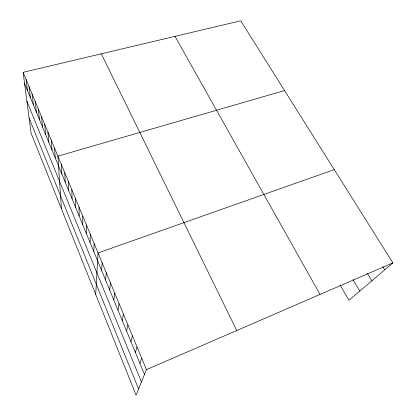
<?xml version="1.0" encoding="UTF-8"?>
<svg xmlns="http://www.w3.org/2000/svg" width="416" height="416" viewBox="0 0 416 416"><rect width="100%" height="100%" fill="white"/><g stroke="black" fill="none" stroke-linecap="round" stroke-linejoin="round"><path stroke-width="0.62" d="M82.742 224.666L82.748 216.065M86.388 233.501L86.492 225.092M90.074 242.455L90.293 234.244M93.818 251.529L94.141 243.526M95.711 294.429L98.046 252.938L334.256 169.619M101.566 270.338L102.128 262.772M105.586 280.088L106.267 272.75M109.658 289.973L110.469 282.88M113.792 299.998L114.733 293.16M117.988 310.175L119.059 303.592M122.242 320.502L123.453 314.184M126.563 330.98L127.915 324.932M130.941 341.609L132.444 335.852M135.392 352.404L137.041 346.934M139.906 363.36L141.71 358.197M392.881 262.881L146.458 369.632L136.1 395.2L31.075 133.167L23.119 72.327L240.713 20.8L392.881 262.881L348.956 300.31L340.049 284.96M284.565 90.563L57.897 156.161L61.407 208.837M382.772 266.718L384.712 269.844M367.37 273.286L371.894 280.764M352.966 279.573L359.783 291.086M175.011 36.358L320.055 294.429M101.306 53.81L236.746 330.517M23.119 72.327L146.458 369.632M24.586 83.564L144.492 374.483M26.9 101.26L141.445 382.002M29.099 118.071L138.606 389.012M26.083 79.482L27.492 90.605M29.089 86.726L30.43 97.734M32.131 94.058L33.4 104.952M35.214 101.483L36.41 112.252M38.329 108.997L39.458 119.647M41.491 116.61L42.541 127.13M44.689 124.316L45.666 134.701M47.928 132.127L48.828 142.371M51.204 140.036L52.026 150.14M54.527 148.044L55.266 158.002M61.308 164.377L61.875 174.028M64.761 172.708L65.239 182.198M68.266 181.147L68.65 190.471M71.812 189.701L72.103 198.853M75.41 198.37L75.603 207.345M79.056 207.158L79.149 215.951"/></g></svg>
